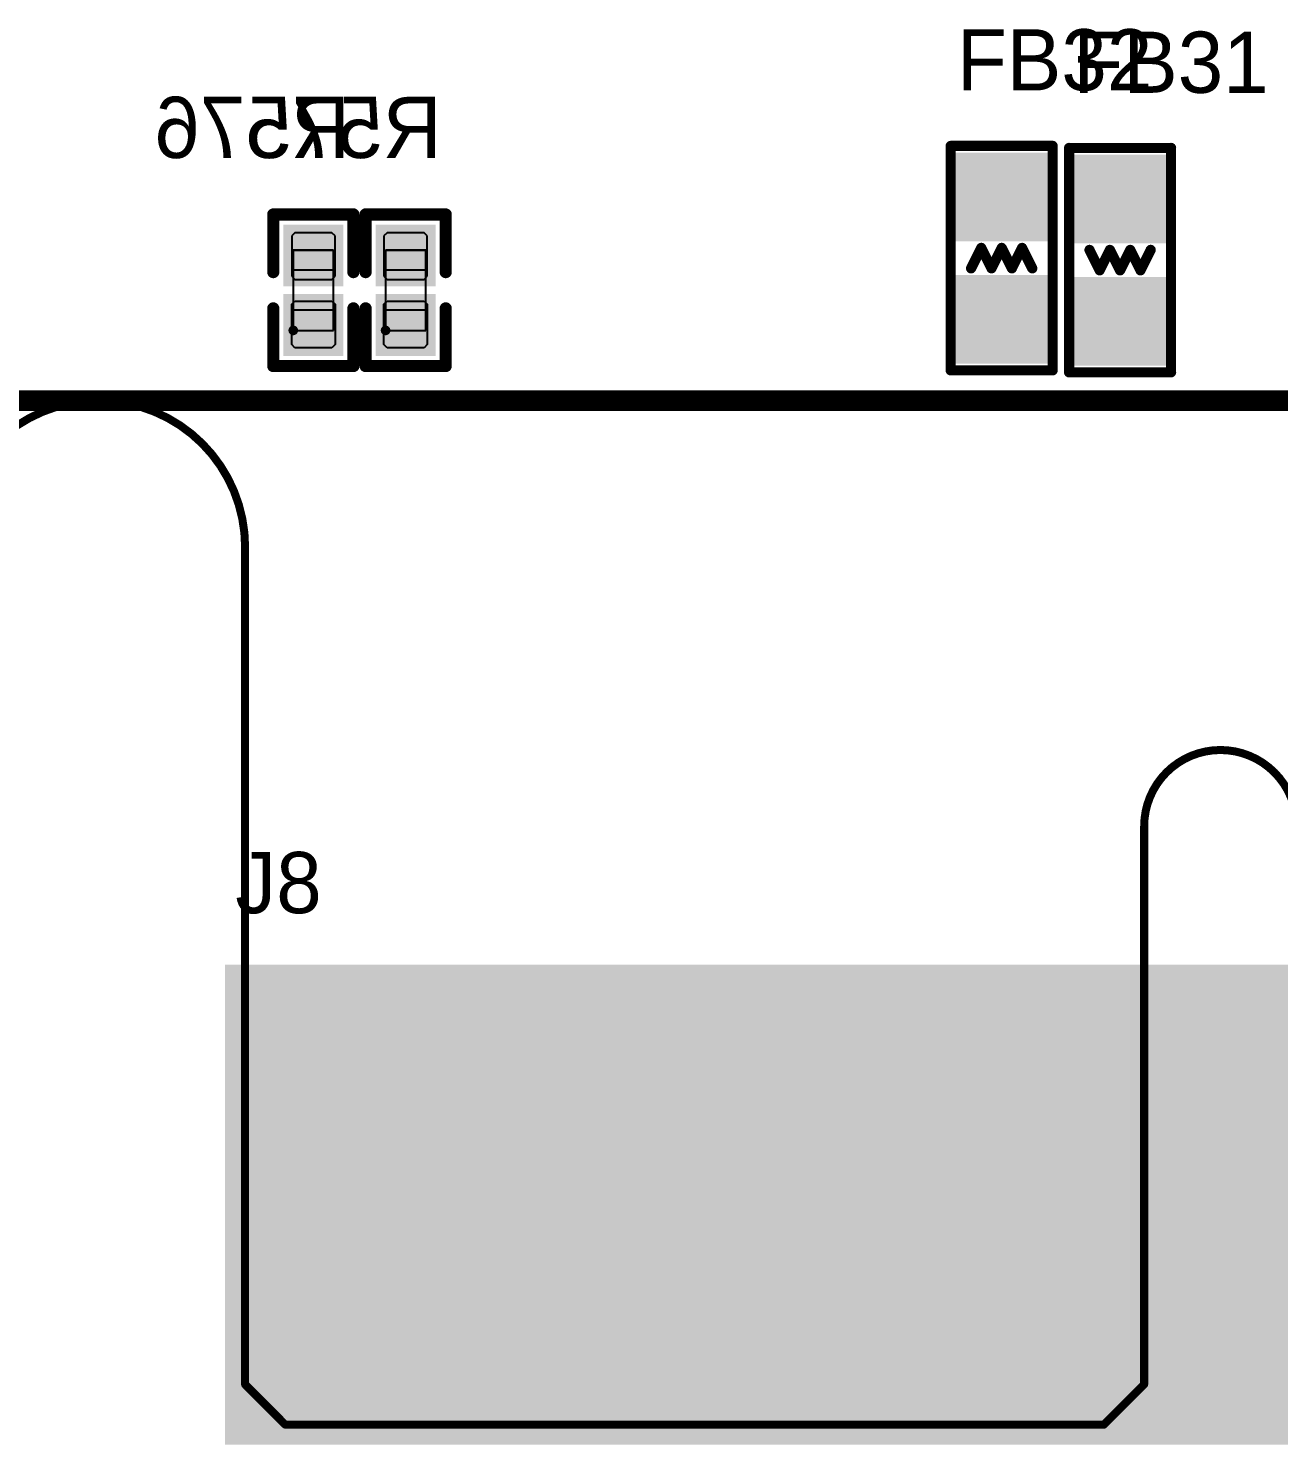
# Model space of a CAD drawing. Header units: millimetres. Extents: x 892 to 1144, y 1011 to 1123.
# Drawn here: x 934.22 to 949.8, y 1010.52 to 1028.16 of the extents above; entities that cross this region are included whole.
import ezdxf

# ---------------------------------------------------------------- set-up
doc = ezdxf.new("R2010")
doc.units = ezdxf.units.MM
for name, color, linetype in [('BottomLayer', 5, 'Continuous'), ('BottomOverlay', 54, 'Continuous'), ('BottomPaste', 16, 'Continuous'), ('BottomSolder', 6, 'Continuous'), ('KeepOutLayer', 6, 'Continuous'), ('Mechanical4', 56, 'Continuous'), ('Mechanical5', 56, 'Continuous'), ('Mechanical6', 56, 'Continuous'), ('TopLayer', 1, 'Continuous'), ('TopOverlay', 2, 'Continuous'), ('TopPaste', 8, 'Continuous'), ('TopSolder', 216, 'Continuous')]:
    doc.layers.add(name, color=color, linetype=linetype)

msp = doc.modelspace()

# ---------------------------------------------------------------- linework, layer by layer
at = {"layer": 'BottomLayer'}
for points in [[(938.045, 1025.05), (938.045, 1025.616), (937.505, 1025.05), (937.505, 1025.616)], [(939.195, 1025.05), (939.195, 1025.616), (938.655, 1025.05), (938.655, 1025.616)], [(938.045, 1024.184), (938.045, 1024.75), (937.505, 1024.184), (937.505, 1024.75)], [(939.195, 1024.184), (939.195, 1024.75), (938.655, 1024.184), (938.655, 1024.75)], [(937.225, 1013.175), (937.925, 1013.175), (937.225, 1016.375), (937.925, 1016.375)], [(938.225, 1012.175), (938.925, 1012.175), (938.225, 1016.375), (938.925, 1016.375)], [(939.225, 1012.175), (939.925, 1012.175), (939.225, 1016.375), (939.925, 1016.375)], [(940.225, 1012.175), (940.925, 1012.175), (940.225, 1016.375), (940.925, 1016.375)], [(941.225, 1012.175), (941.925, 1012.175), (941.225, 1016.375), (941.925, 1016.375)], [(942.225, 1012.175), (942.925, 1012.175), (942.225, 1016.375), (942.925, 1016.375)], [(943.225, 1012.175), (943.925, 1012.175), (943.225, 1016.375), (943.925, 1016.375)], [(944.225, 1012.175), (944.925, 1012.175), (944.225, 1016.375), (944.925, 1016.375)], [(945.225, 1012.175), (945.925, 1012.175), (945.225, 1016.375), (945.925, 1016.375)], [(946.225, 1012.175), (946.925, 1012.175), (946.225, 1016.375), (946.925, 1016.375)], [(947.225, 1012.175), (947.925, 1012.175), (947.225, 1016.375), (947.925, 1016.375)]]:
    msp.add_solid(points, dxfattribs=at)
at = {"layer": 'BottomOverlay', "const_width": 0.152}
for points in [[(937.276, 1025.126), (937.276, 1025.844)], [(937.276, 1025.844), (938.274, 1025.844)], [(938.274, 1025.126), (938.274, 1025.844)], [(938.426, 1025.126), (938.426, 1025.844)], [(938.426, 1025.844), (939.424, 1025.844)], [(939.424, 1025.126), (939.424, 1025.844)], [(937.276, 1023.956), (937.276, 1024.674)], [(938.274, 1023.956), (938.274, 1024.674)], [(938.426, 1023.956), (938.426, 1024.674)], [(939.424, 1023.956), (939.424, 1024.674)], [(937.276, 1023.956), (938.274, 1023.956)], [(938.426, 1023.956), (939.424, 1023.956)]]:
    msp.add_lwpolyline(points, dxfattribs=at)
at = {"layer": 'BottomOverlay', "const_width": 0.0762}
for points in [[(937.238, 1025.844, 1), (937.314, 1025.844, 1)], [(937.238, 1025.844, 1), (937.314, 1025.844, 1)], [(938.236, 1025.844, 1), (938.312, 1025.844, 1)], [(938.236, 1025.844, 1), (938.312, 1025.844, 1)], [(938.388, 1025.844, 1), (938.464, 1025.844, 1)], [(938.388, 1025.844, 1), (938.464, 1025.844, 1)], [(939.386, 1025.844, 1), (939.462, 1025.844, 1)], [(939.386, 1025.844, 1), (939.462, 1025.844, 1)], [(937.238, 1025.126, 1), (937.314, 1025.126, 1)], [(938.236, 1025.126, 1), (938.312, 1025.126, 1)], [(938.388, 1025.126, 1), (938.464, 1025.126, 1)], [(939.386, 1025.126, 1), (939.462, 1025.126, 1)], [(937.238, 1024.674, 1), (937.314, 1024.674, 1)], [(938.236, 1024.674, 1), (938.312, 1024.674, 1)], [(938.388, 1024.674, 1), (938.464, 1024.674, 1)], [(939.386, 1024.674, 1), (939.462, 1024.674, 1)], [(937.238, 1023.956, 1), (937.314, 1023.956, 1)], [(937.238, 1023.956, 1), (937.314, 1023.956, 1)], [(938.236, 1023.956, 1), (938.312, 1023.956, 1)], [(938.236, 1023.956, 1), (938.312, 1023.956, 1)], [(938.388, 1023.956, 1), (938.464, 1023.956, 1)], [(938.388, 1023.956, 1), (938.464, 1023.956, 1)], [(939.386, 1023.956, 1), (939.462, 1023.956, 1)], [(939.386, 1023.956, 1), (939.462, 1023.956, 1)]]:
    msp.add_lwpolyline(points, format="xyb", close=True, dxfattribs=at)
at = {"layer": 'BottomPaste'}
for p, q in [((937.545, 1025.616), (937.505, 1025.576)), ((937.505, 1025.576), (937.505, 1025.075)), ((938.005, 1025.616), (937.545, 1025.616)), ((938.045, 1025.576), (938.005, 1025.616)), ((938.045, 1025.075), (938.045, 1025.576)), ((938.695, 1025.616), (938.655, 1025.576)), ((938.655, 1025.576), (938.655, 1025.075)), ((939.155, 1025.616), (938.695, 1025.616)), ((939.195, 1025.576), (939.155, 1025.616)), ((939.195, 1025.075), (939.195, 1025.576)), ((937.505, 1025.075), (937.545, 1025.035)), ((937.545, 1025.035), (938.005, 1025.035)), ((938.005, 1025.035), (938.045, 1025.075)), ((938.655, 1025.075), (938.695, 1025.035)), ((938.695, 1025.035), (939.155, 1025.035)), ((939.155, 1025.035), (939.195, 1025.075)), ((937.505, 1024.725), (937.545, 1024.765)), ((937.505, 1024.224), (937.505, 1024.725)), ((937.545, 1024.765), (938.005, 1024.765)), ((938.005, 1024.765), (938.045, 1024.725)), ((938.045, 1024.725), (938.045, 1024.224)), ((938.655, 1024.725), (938.695, 1024.765)), ((938.655, 1024.224), (938.655, 1024.725)), ((938.695, 1024.765), (939.155, 1024.765)), ((939.155, 1024.765), (939.195, 1024.725)), ((939.195, 1024.725), (939.195, 1024.224)), ((937.545, 1024.184), (937.505, 1024.224)), ((938.005, 1024.184), (937.545, 1024.184)), ((938.045, 1024.224), (938.005, 1024.184)), ((938.695, 1024.184), (938.655, 1024.224)), ((939.155, 1024.184), (938.695, 1024.184)), ((939.195, 1024.224), (939.155, 1024.184))]:
    msp.add_line(p, q, dxfattribs=at)
for points in [[(938.045, 1025.05), (938.045, 1025.616), (937.505, 1025.05), (937.505, 1025.616)], [(939.195, 1025.05), (939.195, 1025.616), (938.655, 1025.05), (938.655, 1025.616)], [(938.045, 1024.184), (938.045, 1024.75), (937.505, 1024.184), (937.505, 1024.75)], [(939.195, 1024.184), (939.195, 1024.75), (938.655, 1024.184), (938.655, 1024.75)]]:
    msp.add_solid(points, dxfattribs=at)
at = {"layer": 'BottomSolder'}
for points in [[(938.147, 1024.948), (938.147, 1025.717), (937.403, 1024.948), (937.403, 1025.717)], [(939.297, 1024.948), (939.297, 1025.717), (938.553, 1024.948), (938.553, 1025.717)], [(938.147, 1024.083), (938.147, 1024.852), (937.403, 1024.083), (937.403, 1024.852)], [(939.297, 1024.083), (939.297, 1024.852), (938.553, 1024.083), (938.553, 1024.852)], [(936.675, 1010.525), (1021.475, 1010.525), (936.675, 1016.5), (1021.475, 1016.5)], [(937.123, 1013.073), (938.027, 1013.073), (937.123, 1016.477), (938.027, 1016.477)], [(938.123, 1012.073), (939.027, 1012.073), (938.123, 1016.477), (939.027, 1016.477)], [(939.123, 1012.073), (940.027, 1012.073), (939.123, 1016.477), (940.027, 1016.477)], [(940.123, 1012.073), (941.027, 1012.073), (940.123, 1016.477), (941.027, 1016.477)], [(941.123, 1012.073), (942.027, 1012.073), (941.123, 1016.477), (942.027, 1016.477)], [(942.123, 1012.073), (943.027, 1012.073), (942.123, 1016.477), (943.027, 1016.477)], [(943.123, 1012.073), (944.027, 1012.073), (943.123, 1016.477), (944.027, 1016.477)], [(944.123, 1012.073), (945.027, 1012.073), (944.123, 1016.477), (945.027, 1016.477)], [(945.123, 1012.073), (946.027, 1012.073), (945.123, 1016.477), (946.027, 1016.477)], [(946.123, 1012.073), (947.027, 1012.073), (946.123, 1016.477), (947.027, 1016.477)], [(947.123, 1012.073), (948.027, 1012.073), (947.123, 1016.477), (948.027, 1016.477)]]:
    msp.add_solid(points, dxfattribs=at)
at = {"layer": 'KeepOutLayer', "const_width": 0.1}
for points in [[(933.275, 1021.7, -1), (936.925, 1021.7)], [(948.125, 1018.225, -1), (950.025, 1018.225)]]:
    msp.add_lwpolyline(points, format="xyb", dxfattribs=at)
for points in [[(936.925, 1011.275), (936.925, 1021.7)], [(948.125, 1011.275), (948.125, 1018.225)], [(936.925, 1011.275), (937.425, 1010.775)], [(947.625, 1010.775), (948.125, 1011.275)], [(937.425, 1010.775), (947.625, 1010.775)]]:
    msp.add_lwpolyline(points, dxfattribs=at)
at = {"layer": 'KeepOutLayer', "const_width": 0.05}
for points in [[(936.9, 1021.7, 1), (936.95, 1021.7, 1)], [(936.9, 1021.7, 1), (936.95, 1021.7, 1)], [(948.1, 1018.225, 1), (948.15, 1018.225, 1)], [(948.1, 1018.225, 1), (948.15, 1018.225, 1)], [(936.9, 1011.275, 1), (936.95, 1011.275, 1)], [(936.9, 1011.275, 1), (936.95, 1011.275, 1)], [(948.1, 1011.275, 1), (948.15, 1011.275, 1)], [(948.1, 1011.275, 1), (948.15, 1011.275, 1)], [(937.4, 1010.775, 1), (937.45, 1010.775, 1)], [(937.4, 1010.775, 1), (937.45, 1010.775, 1)], [(947.6, 1010.775, 1), (947.65, 1010.775, 1)], [(947.6, 1010.775, 1), (947.65, 1010.775, 1)]]:
    msp.add_lwpolyline(points, format="xyb", close=True, dxfattribs=at)
at = {"layer": 'Mechanical4'}
for p, q in [((937.525, 1025.4), (937.525, 1024.4)), ((938.025, 1025.4), (937.525, 1025.4)), ((938.025, 1024.4), (938.025, 1025.4)), ((938.675, 1025.4), (938.675, 1024.4)), ((939.175, 1025.4), (938.675, 1025.4)), ((939.175, 1024.4), (939.175, 1025.4)), ((937.525, 1024.4), (938.025, 1024.4)), ((938.675, 1024.4), (939.175, 1024.4))]:
    msp.add_line(p, q, dxfattribs=at)
at = {"layer": 'Mechanical5'}
for p, q in [((937.525, 1025.151), (937.525, 1025.401)), ((937.525, 1025.401), (938.025, 1025.401)), ((938.025, 1025.401), (938.025, 1025.151)), ((938.675, 1025.151), (938.675, 1025.401)), ((938.675, 1025.401), (939.175, 1025.401)), ((939.175, 1025.401), (939.175, 1025.151)), ((938.025, 1025.151), (937.525, 1025.151)), ((939.175, 1025.151), (938.675, 1025.151)), ((937.525, 1024.65), (937.525, 1024.4)), ((938.025, 1024.65), (937.525, 1024.65)), ((938.025, 1024.4), (938.025, 1024.65)), ((938.675, 1024.65), (938.675, 1024.4)), ((939.175, 1024.65), (938.675, 1024.65)), ((939.175, 1024.4), (939.175, 1024.65)), ((937.525, 1024.4), (938.025, 1024.4)), ((938.675, 1024.4), (939.175, 1024.4))]:
    msp.add_line(p, q, dxfattribs=at)
at = {"layer": 'Mechanical6'}
for points, const_width in [([(937.555, 1024.4, 1), (937.495, 1024.4, 1)], 0.06), ([(937.48, 1024.4, 1), (937.51, 1024.4, 1)], 0.03), ([(937.54, 1024.4, 1), (937.57, 1024.4, 1)], 0.03), ([(938.705, 1024.4, 1), (938.645, 1024.4, 1)], 0.06), ([(938.63, 1024.4, 1), (938.66, 1024.4, 1)], 0.03), ([(938.69, 1024.4, 1), (938.72, 1024.4, 1)], 0.03)]:
    msp.add_lwpolyline(points, format="xyb", close=True, dxfattribs=dict(at, const_width=const_width))
at = {"layer": 'TopLayer'}
for points in [[(946.858, 1026.511), (945.842, 1026.511), (946.858, 1025.612), (945.842, 1025.612)], [(947.317, 1025.588), (948.333, 1025.588), (947.317, 1026.487), (948.333, 1026.487)], [(946.858, 1024.987), (945.842, 1024.987), (946.858, 1024.088), (945.842, 1024.088)], [(947.317, 1024.064), (948.333, 1024.064), (947.317, 1024.963), (948.333, 1024.963)], [(937.225, 1012.175), (937.925, 1012.175), (937.225, 1016.375), (937.925, 1016.375)], [(938.225, 1012.175), (938.925, 1012.175), (938.225, 1016.375), (938.925, 1016.375)], [(939.225, 1012.175), (939.925, 1012.175), (939.225, 1016.375), (939.925, 1016.375)], [(940.225, 1012.175), (940.925, 1012.175), (940.225, 1016.375), (940.925, 1016.375)], [(941.225, 1012.175), (941.925, 1012.175), (941.225, 1016.375), (941.925, 1016.375)], [(942.225, 1012.175), (942.925, 1012.175), (942.225, 1016.375), (942.925, 1016.375)], [(943.225, 1012.175), (943.925, 1012.175), (943.225, 1016.375), (943.925, 1016.375)], [(944.225, 1012.175), (944.925, 1012.175), (944.225, 1016.375), (944.925, 1016.375)], [(945.225, 1012.175), (945.925, 1012.175), (945.225, 1016.375), (945.925, 1016.375)], [(946.225, 1012.175), (946.925, 1012.175), (946.225, 1016.375), (946.925, 1016.375)], [(947.225, 1012.175), (947.925, 1012.175), (947.225, 1016.375), (947.925, 1016.375)]]:
    msp.add_solid(points, dxfattribs=at)
at = {"layer": 'TopOverlay'}
for points, const_width in [([(945.715, 1023.903), (945.715, 1026.697)], 0.127), ([(945.715, 1026.697), (946.985, 1026.697)], 0.127), ([(946.985, 1023.903), (946.985, 1026.697)], 0.127), ([(947.19, 1023.878), (947.19, 1026.672)], 0.127), ([(947.19, 1026.672), (948.46, 1026.672)], 0.127), ([(948.46, 1023.878), (948.46, 1026.672)], 0.127), ([(945.969, 1025.173), (946.096, 1025.427)], 0.127), ([(946.096, 1025.427), (946.223, 1025.173)], 0.127), ([(946.223, 1025.173), (946.35, 1025.427)], 0.127), ([(946.35, 1025.427), (946.477, 1025.173)], 0.127), ([(946.477, 1025.173), (946.604, 1025.427)], 0.127), ([(946.604, 1025.427), (946.731, 1025.173)], 0.127), ([(947.444, 1025.402), (947.571, 1025.148)], 0.127), ([(947.571, 1025.148), (947.698, 1025.402)], 0.127), ([(947.698, 1025.402), (947.825, 1025.148)], 0.127), ([(947.825, 1025.148), (947.952, 1025.402)], 0.127), ([(947.952, 1025.402), (948.079, 1025.148)], 0.127), ([(948.079, 1025.148), (948.206, 1025.402)], 0.127), ([(945.715, 1023.903), (946.985, 1023.903)], 0.127), ([(947.19, 1023.878), (948.46, 1023.878)], 0.127), ([(925.275, 1023.525), (1143.625, 1023.525)], 0.254)]:
    msp.add_lwpolyline(points, dxfattribs=dict(at, const_width=const_width))
at = {"layer": 'TopOverlay', "const_width": 0.0635}
for points in [[(945.683, 1026.697, 1), (945.747, 1026.697, 1)], [(945.683, 1026.697, 1), (945.747, 1026.697, 1)], [(946.953, 1026.697, 1), (947.017, 1026.697, 1)], [(946.953, 1026.697, 1), (947.017, 1026.697, 1)], [(947.158, 1026.672, 1), (947.222, 1026.672, 1)], [(947.158, 1026.672, 1), (947.222, 1026.672, 1)], [(948.428, 1026.672, 1), (948.492, 1026.672, 1)], [(948.428, 1026.672, 1), (948.492, 1026.672, 1)], [(946.064, 1025.427, 1), (946.128, 1025.427, 1)], [(946.064, 1025.427, 1), (946.128, 1025.427, 1)], [(946.318, 1025.427, 1), (946.382, 1025.427, 1)], [(946.318, 1025.427, 1), (946.382, 1025.427, 1)], [(946.572, 1025.427, 1), (946.636, 1025.427, 1)], [(946.572, 1025.427, 1), (946.636, 1025.427, 1)], [(947.412, 1025.402, 1), (947.476, 1025.402, 1)], [(947.666, 1025.402, 1), (947.73, 1025.402, 1)], [(947.666, 1025.402, 1), (947.73, 1025.402, 1)], [(947.92, 1025.402, 1), (947.984, 1025.402, 1)], [(947.92, 1025.402, 1), (947.984, 1025.402, 1)], [(948.174, 1025.402, 1), (948.238, 1025.402, 1)], [(945.937, 1025.173, 1), (946.001, 1025.173, 1)], [(946.191, 1025.173, 1), (946.255, 1025.173, 1)], [(946.191, 1025.173, 1), (946.255, 1025.173, 1)], [(946.445, 1025.173, 1), (946.509, 1025.173, 1)], [(946.445, 1025.173, 1), (946.509, 1025.173, 1)], [(946.699, 1025.173, 1), (946.763, 1025.173, 1)], [(947.539, 1025.148, 1), (947.603, 1025.148, 1)], [(947.539, 1025.148, 1), (947.603, 1025.148, 1)], [(947.793, 1025.148, 1), (947.857, 1025.148, 1)], [(947.793, 1025.148, 1), (947.857, 1025.148, 1)], [(948.047, 1025.148, 1), (948.111, 1025.148, 1)], [(948.047, 1025.148, 1), (948.111, 1025.148, 1)], [(945.683, 1023.903, 1), (945.747, 1023.903, 1)], [(945.683, 1023.903, 1), (945.747, 1023.903, 1)], [(946.953, 1023.903, 1), (947.017, 1023.903, 1)], [(946.953, 1023.903, 1), (947.017, 1023.903, 1)], [(947.158, 1023.878, 1), (947.222, 1023.878, 1)], [(947.158, 1023.878, 1), (947.222, 1023.878, 1)], [(948.428, 1023.878, 1), (948.492, 1023.878, 1)], [(948.428, 1023.878, 1), (948.492, 1023.878, 1)]]:
    msp.add_lwpolyline(points, format="xyb", close=True, dxfattribs=at)
at = {"layer": 'TopPaste'}
for points in [[(946.858, 1026.511), (945.842, 1026.511), (946.858, 1025.612), (945.842, 1025.612)], [(947.317, 1025.588), (948.333, 1025.588), (947.317, 1026.487), (948.333, 1026.487)], [(946.858, 1024.987), (945.842, 1024.987), (946.858, 1024.088), (945.842, 1024.088)], [(947.317, 1024.064), (948.333, 1024.064), (947.317, 1024.963), (948.333, 1024.963)]]:
    msp.add_solid(points, dxfattribs=at)
at = {"layer": 'TopSolder'}
for points in [[(946.96, 1026.613), (945.74, 1026.613), (946.96, 1025.511), (945.74, 1025.511)], [(947.215, 1025.486), (948.435, 1025.486), (947.215, 1026.588), (948.435, 1026.588)], [(946.96, 1025.089), (945.74, 1025.089), (946.96, 1023.987), (945.74, 1023.987)], [(947.215, 1023.962), (948.435, 1023.962), (947.215, 1025.064), (948.435, 1025.064)], [(936.675, 1010.525), (1021.475, 1010.525), (936.675, 1016.5), (1021.475, 1016.5)], [(937.123, 1012.073), (938.027, 1012.073), (937.123, 1016.477), (938.027, 1016.477)], [(938.123, 1012.073), (939.027, 1012.073), (938.123, 1016.477), (939.027, 1016.477)], [(939.123, 1012.073), (940.027, 1012.073), (939.123, 1016.477), (940.027, 1016.477)], [(940.123, 1012.073), (941.027, 1012.073), (940.123, 1016.477), (941.027, 1016.477)], [(941.123, 1012.073), (942.027, 1012.073), (941.123, 1016.477), (942.027, 1016.477)], [(942.123, 1012.073), (943.027, 1012.073), (942.123, 1016.477), (943.027, 1016.477)], [(943.123, 1012.073), (944.027, 1012.073), (943.123, 1016.477), (944.027, 1016.477)], [(944.123, 1012.073), (945.027, 1012.073), (944.123, 1016.477), (945.027, 1016.477)], [(945.123, 1012.073), (946.027, 1012.073), (945.123, 1016.477), (946.027, 1016.477)], [(946.123, 1012.073), (947.027, 1012.073), (946.123, 1016.477), (947.027, 1016.477)], [(947.123, 1012.073), (948.027, 1012.073), (947.123, 1016.477), (948.027, 1016.477)]]:
    msp.add_solid(points, dxfattribs=at)

# ---------------------------------------------------------------- texts
at = {"layer": 'BottomOverlay', "text_generation_flag": 2}
for s, p in [('R576', (938.232, 1026.547)), ('R575', (939.375, 1026.547))]:
    msp.add_text(s, height=0.762, dxfattribs=at).set_placement(p)
at = {"layer": 'TopOverlay'}
for s, p in [('FB32', (945.791, 1027.388)), ('FB31', (947.241, 1027.358)), ('J8', (936.803, 1017.143))]:
    msp.add_text(s, height=0.762, dxfattribs=at).set_placement(p)

doc.saveas('drawing.dxf')
